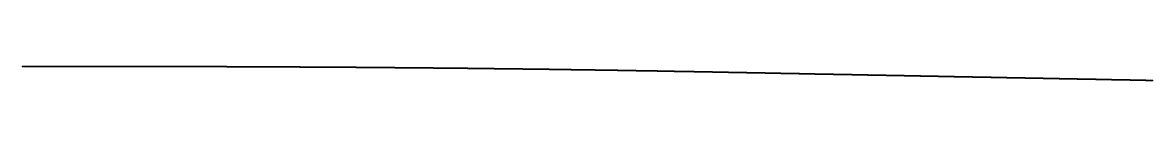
# Model space of a CAD drawing. Header units: metres. Extents: x 0 to 360, y -1 to 0.
# Drawn here: x 202.5 to 224.99, y 0.06 to 0.34 of the extents above; entities that cross this region are included whole.
import ezdxf

# ---------------------------------------------------------------- set-up
doc = ezdxf.new("R2010")
doc.units = ezdxf.units.M

msp = doc.modelspace()

# ---------------------------------------------------------------- linework, layer by layer
for p in [(202.501, 0.34), (202.511, 0.34), (202.521, 0.34), (202.531, 0.34), (202.541, 0.34), (202.551, 0.34), (202.561, 0.34), (202.571, 0.34), (202.581, 0.34), (202.591, 0.34), (202.601, 0.34), (202.611, 0.34), (202.621, 0.34), (202.631, 0.34), (202.641, 0.34), (202.651, 0.34), (202.661, 0.34), (202.671, 0.34), (202.681, 0.34), (202.691, 0.34), (202.701, 0.34), (202.711, 0.34), (202.721, 0.34), (202.731, 0.34), (202.741, 0.34), (202.751, 0.34), (202.761, 0.34), (202.771, 0.34), (202.781, 0.34), (202.791, 0.34), (202.801, 0.34), (202.811, 0.34), (202.821, 0.34), (202.831, 0.34), (202.841, 0.34), (202.851, 0.34), (202.861, 0.34), (202.871, 0.34), (202.881, 0.34), (202.891, 0.34), (202.901, 0.34), (202.911, 0.34), (202.921, 0.34), (202.931, 0.34), (202.941, 0.34), (202.951, 0.34), (202.961, 0.34), (202.971, 0.34), (202.981, 0.34), (202.991, 0.34), (203.001, 0.34), (203.011, 0.34), (203.021, 0.34), (203.031, 0.34), (203.041, 0.34), (203.051, 0.34), (203.061, 0.34), (203.071, 0.34), (203.081, 0.34), (203.091, 0.34), (203.101, 0.34), (203.111, 0.34), (203.121, 0.34), (203.131, 0.34), (203.141, 0.34), (203.151, 0.34), (203.161, 0.34), (203.171, 0.34), (203.181, 0.34), (203.191, 0.34), (203.201, 0.34), (203.211, 0.34), (203.221, 0.34), (203.231, 0.34), (203.241, 0.34), (203.251, 0.34), (203.261, 0.34), (203.271, 0.34), (203.281, 0.34), (203.291, 0.34), (203.301, 0.34), (203.311, 0.34), (203.321, 0.34), (203.331, 0.34), (203.341, 0.34), (203.351, 0.34), (203.361, 0.34), (203.371, 0.34), (203.381, 0.34), (203.391, 0.34), (203.401, 0.34), (203.411, 0.34), (203.421, 0.34), (203.431, 0.34), (203.441, 0.34), (203.451, 0.34), (203.461, 0.34), (203.471, 0.34), (203.481, 0.34), (203.491, 0.34), (203.501, 0.34), (203.511, 0.34), (203.521, 0.34), (203.531, 0.34), (203.541, 0.34), (203.551, 0.34), (203.561, 0.34), (203.571, 0.34), (203.581, 0.34), (203.591, 0.34), (203.601, 0.34), (203.611, 0.34), (203.621, 0.34), (203.631, 0.34), (203.641, 0.34), (203.651, 0.34), (203.661, 0.34), (203.671, 0.34), (203.681, 0.34), (203.691, 0.34), (203.701, 0.34), (203.711, 0.34), (203.721, 0.34), (203.731, 0.34), (203.741, 0.34), (203.751, 0.34), (203.761, 0.34), (203.771, 0.34), (203.781, 0.34), (203.791, 0.34), (203.801, 0.34), (203.811, 0.34), (203.821, 0.34), (203.831, 0.34), (203.841, 0.34), (203.851, 0.34), (203.861, 0.34), (203.871, 0.34), (203.881, 0.34), (203.891, 0.34), (203.901, 0.34), (203.911, 0.34), (203.921, 0.34), (203.931, 0.34), (203.941, 0.34), (203.951, 0.34), (203.961, 0.34), (203.971, 0.34), (203.981, 0.34), (203.991, 0.34), (204.001, 0.34), (204.011, 0.34), (204.021, 0.34), (204.031, 0.34), (204.041, 0.34), (204.051, 0.34), (204.061, 0.34), (204.071, 0.34), (204.081, 0.34), (204.091, 0.34), (204.101, 0.34), (204.111, 0.34), (204.121, 0.34), (204.131, 0.34), (204.141, 0.34), (204.151, 0.34), (204.161, 0.34), (204.171, 0.34), (204.181, 0.34), (204.191, 0.34), (204.201, 0.34), (204.211, 0.34), (204.221, 0.34), (204.231, 0.34), (204.241, 0.34), (204.251, 0.34), (204.261, 0.34), (204.271, 0.34), (204.281, 0.34), (204.291, 0.34), (204.301, 0.34), (204.311, 0.34), (204.321, 0.34), (204.331, 0.34), (204.341, 0.34), (204.351, 0.34), (204.361, 0.34), (204.371, 0.34), (204.381, 0.34), (204.391, 0.34), (204.401, 0.34), (204.411, 0.34), (204.421, 0.34), (204.431, 0.34), (204.441, 0.34), (204.451, 0.34), (204.461, 0.34), (204.471, 0.34), (204.481, 0.34), (204.491, 0.34), (204.501, 0.34), (204.511, 0.34), (204.521, 0.34), (204.531, 0.34), (204.541, 0.34), (204.551, 0.34), (204.561, 0.34), (204.571, 0.34), (204.581, 0.34), (204.591, 0.34), (204.601, 0.34), (204.611, 0.34), (204.621, 0.34), (204.631, 0.34), (204.641, 0.34), (204.651, 0.34), (204.661, 0.34), (204.671, 0.34), (204.681, 0.34), (204.691, 0.34), (204.701, 0.34), (204.711, 0.34), (204.721, 0.34), (204.731, 0.34), (204.741, 0.34), (204.751, 0.34), (204.761, 0.34), (204.771, 0.34), (204.781, 0.34), (204.791, 0.34), (204.801, 0.34), (204.811, 0.34), (204.821, 0.34), (204.841, 0.34), (204.851, 0.34), (204.861, 0.34), (204.871, 0.34), (204.881, 0.34), (204.891, 0.34), (204.901, 0.34), (204.911, 0.34), (204.921, 0.34), (204.931, 0.34), (204.941, 0.34), (204.951, 0.34), (204.961, 0.34), (204.971, 0.34), (204.981, 0.34), (204.991, 0.34), (205.001, 0.34), (205.011, 0.34), (205.021, 0.34), (205.031, 0.34), (205.041, 0.34), (205.051, 0.34), (205.061, 0.34), (205.071, 0.34), (205.081, 0.34), (205.091, 0.34), (205.101, 0.34), (205.111, 0.34), (205.121, 0.34), (205.131, 0.34), (205.141, 0.34), (205.151, 0.34), (205.161, 0.34), (205.171, 0.34), (205.181, 0.34), (205.191, 0.34), (205.201, 0.34), (205.211, 0.34), (205.221, 0.34), (205.23, 0.34), (205.24, 0.34), (205.25, 0.34), (205.26, 0.34), (205.27, 0.34), (205.28, 0.34), (205.29, 0.34), (205.3, 0.34), (205.31, 0.34), (205.32, 0.34), (205.33, 0.34), (205.34, 0.34), (205.35, 0.34), (205.36, 0.34), (205.37, 0.34), (205.38, 0.34), (205.39, 0.34), (205.4, 0.34), (205.41, 0.34), (205.42, 0.34), (205.43, 0.34), (205.44, 0.34), (205.45, 0.34), (205.46, 0.34), (205.47, 0.34), (205.48, 0.34), (205.49, 0.34), (205.5, 0.34), (205.51, 0.34), (205.52, 0.34), (205.53, 0.34), (205.54, 0.34), (205.55, 0.34), (205.56, 0.34), (205.57, 0.34), (205.58, 0.34), (205.59, 0.34), (205.6, 0.34), (205.61, 0.339), (205.62, 0.339), (205.63, 0.339), (205.64, 0.339), (205.65, 0.339), (205.66, 0.339), (205.67, 0.339), (205.68, 0.339), (205.69, 0.339), (205.7, 0.339), (205.71, 0.339), (205.72, 0.339), (205.73, 0.339), (205.74, 0.339), (205.75, 0.339), (205.76, 0.339), (205.77, 0.339), (205.78, 0.339), (205.79, 0.339), (205.8, 0.339), (205.81, 0.339), (205.82, 0.339), (205.83, 0.339), (205.84, 0.339), (205.85, 0.339), (205.86, 0.339), (205.87, 0.339), (205.88, 0.339), (205.89, 0.339), (205.9, 0.339), (205.91, 0.339), (205.92, 0.339), (205.93, 0.339), (205.94, 0.339), (205.95, 0.339), (205.96, 0.339), (205.97, 0.339), (205.98, 0.339), (205.99, 0.339), (206, 0.339), (206.01, 0.339), (206.02, 0.339), (206.03, 0.339), (206.04, 0.339), (206.05, 0.339), (206.06, 0.339), (206.07, 0.339), (206.08, 0.339), (206.09, 0.339), (206.1, 0.339), (206.11, 0.339), (206.12, 0.339), (206.13, 0.339), (206.14, 0.339), (206.15, 0.339), (206.16, 0.339), (206.17, 0.339), (206.18, 0.338), (206.19, 0.338), (206.2, 0.338), (206.21, 0.338), (206.22, 0.338), (206.23, 0.338), (206.24, 0.338), (206.25, 0.338), (206.26, 0.338), (206.27, 0.338), (206.28, 0.338), (206.29, 0.338), (206.3, 0.338), (206.31, 0.338), (206.32, 0.338), (206.33, 0.338), (206.34, 0.338), (206.35, 0.338), (206.36, 0.338), (206.37, 0.338), (206.38, 0.338), (206.39, 0.338), (206.4, 0.338), (206.41, 0.338), (206.42, 0.338), (206.43, 0.338), (206.44, 0.338), (206.45, 0.338), (206.46, 0.338), (206.47, 0.338), (206.48, 0.338), (206.49, 0.338), (206.5, 0.338), (206.51, 0.338), (206.52, 0.338), (206.53, 0.338), (206.54, 0.338), (206.55, 0.338), (206.56, 0.338), (206.57, 0.337), (206.58, 0.337), (206.59, 0.337), (206.6, 0.337), (206.61, 0.337), (206.62, 0.337), (206.63, 0.337), (206.64, 0.337), (206.65, 0.337), (206.66, 0.337), (206.67, 0.337), (206.68, 0.337), (206.69, 0.337), (206.7, 0.337), (206.71, 0.337), (206.72, 0.337), (206.73, 0.337), (206.74, 0.337), (206.75, 0.337), (206.76, 0.337), (206.77, 0.337), (206.78, 0.337), (206.79, 0.337), (206.8, 0.337), (206.81, 0.337), (206.82, 0.337), (206.83, 0.337), (206.84, 0.337), (206.85, 0.337), (206.86, 0.337), (206.87, 0.337), (206.879, 0.337), (206.889, 0.336), (206.899, 0.336), (206.909, 0.336), (206.919, 0.336), (206.929, 0.336), (206.939, 0.336), (206.949, 0.336), (206.959, 0.336), (206.969, 0.336), (206.979, 0.336), (206.989, 0.336), (206.999, 0.336), (207.009, 0.336), (207.019, 0.336), (207.029, 0.336), (207.039, 0.336), (207.049, 0.336), (207.059, 0.336), (207.069, 0.336), (207.079, 0.336), (207.089, 0.336), (207.099, 0.336), (207.109, 0.336), (207.119, 0.336), (207.129, 0.336), (207.139, 0.336), (207.149, 0.336), (207.159, 0.335), (207.169, 0.335), (207.179, 0.335), (207.189, 0.335), (207.199, 0.335), (207.209, 0.335), (207.219, 0.335), (207.229, 0.335), (207.239, 0.335), (207.249, 0.335), (207.259, 0.335), (207.269, 0.335), (207.279, 0.335), (207.289, 0.335), (207.299, 0.335), (207.309, 0.335), (207.319, 0.335), (207.329, 0.335), (207.339, 0.335), (207.349, 0.335), (207.359, 0.335), (207.369, 0.335), (207.379, 0.335), (207.389, 0.335), (207.399, 0.335), (207.409, 0.334), (207.419, 0.334), (207.429, 0.334), (207.439, 0.334), (207.449, 0.334), (207.459, 0.334), (207.469, 0.334), (207.479, 0.334), (207.489, 0.334), (207.499, 0.334), (207.509, 0.334), (207.519, 0.334), (207.529, 0.334), (207.539, 0.334), (207.549, 0.334), (207.559, 0.334), (207.569, 0.334), (207.579, 0.334), (207.589, 0.334), (207.599, 0.334), (207.609, 0.334), (207.619, 0.334), (207.629, 0.333), (207.639, 0.333), (207.649, 0.333), (207.659, 0.333), (207.669, 0.333), (207.679, 0.333), (207.689, 0.333), (207.699, 0.333), (207.709, 0.333), (207.719, 0.333), (207.729, 0.333), (207.739, 0.333), (207.749, 0.333), (207.759, 0.333), (207.769, 0.333), (207.779, 0.333), (207.789, 0.333), (207.799, 0.333), (207.809, 0.333), (207.819, 0.333), (207.829, 0.333), (207.839, 0.332), (207.849, 0.332), (207.859, 0.332), (207.869, 0.332), (207.879, 0.332), (207.889, 0.332), (207.899, 0.332), (207.909, 0.332), (207.919, 0.332), (207.929, 0.332), (207.939, 0.332), (207.949, 0.332), (207.959, 0.332), (207.969, 0.332), (207.979, 0.332), (207.989, 0.332), (207.999, 0.332), (208.009, 0.332), (208.019, 0.332), (208.029, 0.331), (208.039, 0.331), (208.049, 0.331), (208.059, 0.331), (208.069, 0.331), (208.079, 0.331), (208.089, 0.331), (208.099, 0.331), (208.109, 0.331), (208.119, 0.331), (208.129, 0.331), (208.139, 0.331), (208.149, 0.331), (208.159, 0.331), (208.169, 0.331), (208.179, 0.331), (208.189, 0.331), (208.199, 0.331), (208.209, 0.33), (208.219, 0.33), (208.229, 0.33), (208.239, 0.33), (208.249, 0.33), (208.259, 0.33), (208.269, 0.33), (208.279, 0.33), (208.289, 0.33), (208.299, 0.33), (208.309, 0.33), (208.319, 0.33), (208.329, 0.33), (208.339, 0.33), (208.349, 0.33), (208.359, 0.33), (208.369, 0.33), (208.379, 0.33), (208.389, 0.329), (208.399, 0.329), (208.409, 0.329), (208.419, 0.329), (208.428, 0.329), (208.438, 0.329), (208.448, 0.329), (208.458, 0.329), (208.468, 0.329), (208.478, 0.329), (208.488, 0.329), (208.498, 0.329), (208.508, 0.329), (208.518, 0.329), (208.528, 0.329), (208.538, 0.329), (208.548, 0.328), (208.558, 0.328), (208.568, 0.328), (208.578, 0.328), (208.588, 0.328), (208.598, 0.328), (208.608, 0.328), (208.618, 0.328), (208.628, 0.328), (208.638, 0.328), (208.648, 0.328), (208.658, 0.328), (208.668, 0.328), (208.678, 0.328), (208.688, 0.328), (208.698, 0.328), (208.708, 0.327), (208.718, 0.327), (208.728, 0.327), (208.738, 0.327), (208.748, 0.327), (208.758, 0.327), (208.768, 0.327), (208.778, 0.327), (208.788, 0.327), (208.798, 0.327), (208.808, 0.327), (208.818, 0.327), (208.828, 0.327), (208.838, 0.327), (208.848, 0.327), (208.858, 0.326), (208.868, 0.326), (208.878, 0.326), (208.888, 0.326), (208.898, 0.326), (208.908, 0.326), (208.918, 0.326), (208.928, 0.326), (208.938, 0.326), (208.948, 0.326), (208.958, 0.326), (208.968, 0.326), (208.978, 0.326), (208.988, 0.326), (208.998, 0.326), (209.008, 0.325), (209.018, 0.325), (209.028, 0.325), (209.038, 0.325), (209.048, 0.325), (209.058, 0.325), (209.068, 0.325), (209.078, 0.325), (209.088, 0.325), (209.098, 0.325), (209.108, 0.325), (209.118, 0.325), (209.128, 0.325), (209.138, 0.325), (209.148, 0.324), (209.158, 0.324), (209.168, 0.324), (209.178, 0.324), (209.188, 0.324), (209.198, 0.324), (209.208, 0.324), (209.218, 0.324), (209.228, 0.324), (209.238, 0.324), (209.248, 0.324), (209.258, 0.324), (209.268, 0.324), (209.278, 0.324), (209.288, 0.323), (209.298, 0.323), (209.308, 0.323), (209.318, 0.323), (209.328, 0.323), (209.338, 0.323), (209.348, 0.323), (209.358, 0.323), (209.368, 0.323), (209.378, 0.323), (209.388, 0.323), (209.398, 0.323), (209.408, 0.323), (209.418, 0.322), (209.428, 0.322), (209.438, 0.322), (209.448, 0.322), (209.458, 0.322), (209.468, 0.322), (209.478, 0.322), (209.488, 0.322), (209.498, 0.322), (209.508, 0.322), (209.518, 0.322), (209.528, 0.322), (209.538, 0.322), (209.548, 0.321), (209.558, 0.321), (209.568, 0.321), (209.578, 0.321), (209.588, 0.321), (209.598, 0.321), (209.608, 0.321), (209.618, 0.321), (209.628, 0.321), (209.638, 0.321), (209.648, 0.321), (209.658, 0.321), (209.668, 0.321), (209.678, 0.32), (209.688, 0.32), (209.698, 0.32), (209.708, 0.32), (209.718, 0.32), (209.728, 0.32), (209.738, 0.32), (209.748, 0.32), (209.758, 0.32), (209.768, 0.32), (209.778, 0.32), (209.788, 0.32), (209.798, 0.319), (209.808, 0.319), (209.818, 0.319), (209.828, 0.319), (209.838, 0.319), (209.847, 0.319), (209.857, 0.319), (209.867, 0.319), (209.877, 0.319), (209.887, 0.319), (209.897, 0.319), (209.907, 0.319), (209.917, 0.318), (209.927, 0.318), (209.937, 0.318), (209.947, 0.318), (209.957, 0.318), (209.967, 0.318), (209.977, 0.318), (209.987, 0.318), (209.997, 0.318), (210.007, 0.318), (210.017, 0.318), (210.027, 0.317), (210.037, 0.317), (210.047, 0.317), (210.057, 0.317), (210.067, 0.317), (210.077, 0.317), (210.087, 0.317), (210.097, 0.317), (210.107, 0.317), (210.117, 0.317), (210.127, 0.317), (210.137, 0.317), (210.147, 0.316), (210.157, 0.316), (210.167, 0.316), (210.177, 0.316), (210.187, 0.316), (210.197, 0.316), (210.207, 0.316), (210.217, 0.316), (210.227, 0.316), (210.237, 0.316), (210.247, 0.316), (210.257, 0.315), (210.267, 0.315), (210.277, 0.315), (210.287, 0.315), (210.297, 0.315), (210.307, 0.315), (210.317, 0.315), (210.327, 0.315), (210.337, 0.315), (210.347, 0.315), (210.357, 0.315), (210.367, 0.314), (210.377, 0.314), (210.387, 0.314), (210.397, 0.314), (210.407, 0.314), (210.417, 0.314), (210.427, 0.314), (210.437, 0.314), (210.447, 0.314), (210.457, 0.314), (210.467, 0.314), (210.477, 0.313), (210.487, 0.313), (210.497, 0.313), (210.507, 0.313), (210.517, 0.313), (210.527, 0.313), (210.537, 0.313), (210.547, 0.313), (210.557, 0.313), (210.567, 0.313), (210.577, 0.312), (210.587, 0.312), (210.597, 0.312), (210.607, 0.312), (210.617, 0.312), (210.627, 0.312), (210.637, 0.312), (210.647, 0.312), (210.657, 0.312), (210.667, 0.312), (210.677, 0.312), (210.687, 0.311), (210.697, 0.311), (210.707, 0.311), (210.717, 0.311), (210.727, 0.311), (210.737, 0.311), (210.747, 0.311), (210.757, 0.311), (210.767, 0.311), (210.777, 0.311), (210.787, 0.31), (210.797, 0.31), (210.807, 0.31), (210.817, 0.31), (210.827, 0.31), (210.837, 0.31), (210.847, 0.31), (210.857, 0.31), (210.867, 0.31), (210.877, 0.31), (210.887, 0.309), (210.897, 0.309), (210.907, 0.309), (210.917, 0.309), (210.927, 0.309), (210.937, 0.309), (210.947, 0.309), (210.957, 0.309), (210.967, 0.309), (210.977, 0.309), (210.987, 0.308), (210.997, 0.308), (211.007, 0.308), (211.017, 0.308), (211.027, 0.308), (211.037, 0.308), (211.047, 0.308), (211.057, 0.308), (211.067, 0.308), (211.077, 0.307), (211.087, 0.307), (211.097, 0.307), (211.107, 0.307), (211.117, 0.307), (211.127, 0.307), (211.136, 0.307), (211.146, 0.307), (211.156, 0.307), (211.166, 0.307), (211.176, 0.306), (211.186, 0.306), (211.196, 0.306), (211.206, 0.306), (211.216, 0.306), (211.226, 0.306), (211.236, 0.306), (211.246, 0.306), (211.256, 0.306), (211.266, 0.305), (211.276, 0.305), (211.286, 0.305), (211.296, 0.305), (211.306, 0.305), (211.316, 0.305), (211.326, 0.305), (211.336, 0.305), (211.346, 0.305), (211.356, 0.305), (211.366, 0.304), (211.376, 0.304), (211.386, 0.304), (211.396, 0.304), (211.406, 0.304), (211.416, 0.304), (211.426, 0.304), (211.436, 0.304), (211.446, 0.304), (211.456, 0.303), (211.466, 0.303), (211.476, 0.303), (211.486, 0.303), (211.496, 0.303), (211.506, 0.303), (211.516, 0.303), (211.526, 0.303), (211.536, 0.303), (211.546, 0.302), (211.556, 0.302), (211.566, 0.302), (211.576, 0.302), (211.586, 0.302), (211.596, 0.302), (211.606, 0.302), (211.616, 0.302), (211.626, 0.302), (211.636, 0.301), (211.646, 0.301), (211.656, 0.301), (211.666, 0.301), (211.676, 0.301), (211.686, 0.301), (211.696, 0.301), (211.706, 0.301), (211.716, 0.3), (211.726, 0.3), (211.736, 0.3), (211.746, 0.3), (211.756, 0.3), (211.766, 0.3), (211.776, 0.3), (211.786, 0.3), (211.796, 0.3), (211.806, 0.299), (211.816, 0.299), (211.826, 0.299), (211.836, 0.299), (211.846, 0.299), (211.856, 0.299), (211.866, 0.299), (211.876, 0.299), (211.886, 0.299), (211.896, 0.298), (211.906, 0.298), (211.916, 0.298), (211.926, 0.298), (211.936, 0.298), (211.946, 0.298), (211.956, 0.298), (211.966, 0.298), (211.976, 0.297), (211.986, 0.297), (211.996, 0.297), (212.006, 0.297), (212.016, 0.297), (212.026, 0.297), (212.036, 0.297), (212.046, 0.297), (212.056, 0.296), (212.066, 0.296), (212.076, 0.296), (212.086, 0.296), (212.096, 0.296), (212.106, 0.296), (212.116, 0.296), (212.126, 0.296), (212.136, 0.296), (212.146, 0.295), (212.156, 0.295), (212.166, 0.295), (212.176, 0.295), (212.186, 0.295), (212.196, 0.295), (212.206, 0.295), (212.216, 0.295), (212.226, 0.294), (212.236, 0.294), (212.246, 0.294), (212.256, 0.294), (212.266, 0.294), (212.276, 0.294), (212.286, 0.294), (212.295, 0.294), (212.305, 0.293), (212.315, 0.293), (212.325, 0.293), (212.335, 0.293), (212.345, 0.293), (212.355, 0.293), (212.365, 0.293), (212.375, 0.293), (212.385, 0.292), (212.395, 0.292), (212.405, 0.292), (212.415, 0.292), (212.425, 0.292), (212.435, 0.292), (212.445, 0.292), (212.455, 0.292), (212.465, 0.291), (212.475, 0.291), (212.485, 0.291), (212.495, 0.291), (212.505, 0.291), (212.515, 0.291), (212.525, 0.291), (212.535, 0.291), (212.545, 0.29), (212.555, 0.29), (212.565, 0.29), (212.575, 0.29), (212.585, 0.29), (212.595, 0.29), (212.605, 0.29), (212.615, 0.289), (212.625, 0.289), (212.635, 0.289), (212.645, 0.289), (212.655, 0.289), (212.665, 0.289), (212.675, 0.289), (212.685, 0.289), (212.695, 0.288), (212.705, 0.288), (212.715, 0.288), (212.725, 0.288), (212.735, 0.288), (212.745, 0.288), (212.755, 0.288), (212.765, 0.288), (212.775, 0.287), (212.785, 0.287), (212.795, 0.287), (212.805, 0.287), (212.815, 0.287), (212.825, 0.287), (212.835, 0.287), (212.845, 0.286), (212.855, 0.286), (212.865, 0.286), (212.875, 0.286), (212.885, 0.286), (212.895, 0.286), (212.905, 0.286), (212.915, 0.286), (212.925, 0.285), (212.935, 0.285), (212.945, 0.285), (212.955, 0.285), (212.965, 0.285), (212.975, 0.285), (212.985, 0.285), (212.995, 0.284), (213.005, 0.284), (213.015, 0.284), (213.025, 0.284), (213.035, 0.284), (213.045, 0.284), (213.055, 0.284), (213.065, 0.283), (213.075, 0.283), (213.085, 0.283), (213.095, 0.283), (213.105, 0.283), (213.115, 0.283), (213.125, 0.283), (213.135, 0.283), (213.145, 0.282), (213.155, 0.282), (213.165, 0.282), (213.175, 0.282), (213.185, 0.282), (213.195, 0.282), (213.205, 0.282), (213.215, 0.281), (213.225, 0.281), (213.235, 0.281), (213.245, 0.281), (213.255, 0.281), (213.265, 0.281), (213.275, 0.281), (213.285, 0.28), (213.295, 0.28), (213.305, 0.28), (213.315, 0.28), (213.325, 0.28), (213.335, 0.28), (213.344, 0.28), (213.354, 0.279), (213.364, 0.279), (213.374, 0.279), (213.384, 0.279), (213.394, 0.279), (213.404, 0.279), (213.414, 0.279), (213.424, 0.278), (213.434, 0.278), (213.444, 0.278), (213.454, 0.278), (213.464, 0.278), (213.474, 0.278), (213.484, 0.278), (213.494, 0.277), (213.504, 0.277), (213.514, 0.277), (213.524, 0.277), (213.534, 0.277), (213.544, 0.277), (213.554, 0.277), (213.564, 0.276), (213.574, 0.276), (213.584, 0.276), (213.594, 0.276), (213.604, 0.276), (213.614, 0.276), (213.624, 0.276), (213.634, 0.275), (213.644, 0.275), (213.654, 0.275), (213.664, 0.275), (213.674, 0.275), (213.684, 0.275), (213.694, 0.275), (213.704, 0.274), (213.714, 0.274), (213.724, 0.274), (213.734, 0.274), (213.744, 0.274), (213.754, 0.274), (213.764, 0.273), (213.774, 0.273), (213.784, 0.273), (213.794, 0.273), (213.804, 0.273), (213.814, 0.273), (213.824, 0.273), (213.834, 0.272), (213.844, 0.272), (213.854, 0.272), (213.864, 0.272), (213.874, 0.272), (213.884, 0.272), (213.894, 0.272), (213.904, 0.271), (213.914, 0.271), (213.924, 0.271), (213.934, 0.271), (213.944, 0.271), (213.954, 0.271), (213.964, 0.27), (213.974, 0.27), (213.984, 0.27), (213.994, 0.27), (214.004, 0.27), (214.014, 0.27), (214.024, 0.27), (214.034, 0.269), (214.044, 0.269), (214.054, 0.269), (214.064, 0.269), (214.074, 0.269), (214.084, 0.269), (214.094, 0.268), (214.104, 0.268), (214.114, 0.268), (214.124, 0.268), (214.134, 0.268), (214.144, 0.268), (214.154, 0.268), (214.164, 0.267), (214.174, 0.267), (214.184, 0.267), (214.194, 0.267), (214.204, 0.267), (214.214, 0.267), (214.224, 0.266), (214.234, 0.266), (214.244, 0.266), (214.254, 0.266), (214.264, 0.266), (214.274, 0.266), (214.284, 0.266), (214.293, 0.265), (214.303, 0.265), (214.313, 0.265), (214.323, 0.265), (214.333, 0.265), (214.343, 0.265), (214.353, 0.264), (214.363, 0.264), (214.373, 0.264), (214.383, 0.264), (214.393, 0.264), (214.403, 0.264), (214.413, 0.263), (214.423, 0.263), (214.433, 0.263), (214.443, 0.263), (214.453, 0.263), (214.463, 0.263), (214.473, 0.262), (214.483, 0.262), (214.493, 0.262), (214.503, 0.262), (214.513, 0.262), (214.523, 0.262), (214.533, 0.262), (214.543, 0.261), (214.553, 0.261), (214.563, 0.261), (214.573, 0.261), (214.583, 0.261), (214.593, 0.261), (214.603, 0.26), (214.613, 0.26), (214.623, 0.26), (214.633, 0.26), (214.643, 0.26), (214.653, 0.26), (214.663, 0.259), (214.673, 0.259), (214.683, 0.259), (214.693, 0.259), (214.703, 0.259), (214.713, 0.259), (214.723, 0.258), (214.733, 0.258), (214.743, 0.258), (214.753, 0.258), (214.763, 0.258), (214.773, 0.258), (214.783, 0.257), (214.793, 0.257), (214.803, 0.257), (214.813, 0.257), (214.823, 0.257), (214.833, 0.257), (214.843, 0.256), (214.853, 0.256), (214.863, 0.256), (214.873, 0.256), (214.883, 0.256), (214.893, 0.256), (214.903, 0.255), (214.913, 0.255), (214.923, 0.255), (214.933, 0.255), (214.943, 0.255), (214.953, 0.255), (214.963, 0.254), (214.973, 0.254), (214.983, 0.254), (214.993, 0.254), (215.003, 0.254), (215.013, 0.254), (215.023, 0.253), (215.033, 0.253), (215.043, 0.253), (215.053, 0.253), (215.063, 0.253), (215.073, 0.253), (215.083, 0.252), (215.093, 0.252), (215.103, 0.252), (215.113, 0.252), (215.123, 0.252), (215.133, 0.252), (215.143, 0.251), (215.153, 0.251), (215.163, 0.251), (215.172, 0.251), (215.182, 0.251), (215.192, 0.251), (215.202, 0.25), (215.212, 0.25), (215.222, 0.25), (215.232, 0.25), (215.242, 0.25), (215.252, 0.249), (215.262, 0.249), (215.272, 0.249), (215.282, 0.249), (215.292, 0.249), (215.302, 0.249), (215.312, 0.248), (215.322, 0.248), (215.332, 0.248), (215.342, 0.248), (215.352, 0.248), (215.362, 0.248), (215.372, 0.247), (215.382, 0.247), (215.392, 0.247), (215.402, 0.247), (215.412, 0.247), (215.422, 0.246), (215.432, 0.246), (215.442, 0.246), (215.452, 0.246), (215.462, 0.246), (215.472, 0.246), (215.482, 0.245), (215.492, 0.245), (215.502, 0.245), (215.512, 0.245), (215.522, 0.245), (215.532, 0.245), (215.542, 0.244), (215.552, 0.244), (215.562, 0.244), (215.572, 0.244), (215.582, 0.244), (215.592, 0.243), (215.602, 0.243), (215.612, 0.243), (215.622, 0.243), (215.632, 0.243), (215.642, 0.243), (215.652, 0.242), (215.662, 0.242), (215.672, 0.242), (215.682, 0.242), (215.692, 0.242), (215.702, 0.241), (215.712, 0.241), (215.722, 0.241), (215.732, 0.241), (215.742, 0.241), (215.752, 0.241), (215.762, 0.24), (215.772, 0.24), (215.782, 0.24), (215.792, 0.24), (215.802, 0.24), (215.812, 0.239), (215.822, 0.239), (215.832, 0.239), (215.842, 0.239), (215.852, 0.239), (215.862, 0.239), (215.872, 0.238), (215.882, 0.238), (215.892, 0.238), (215.902, 0.238), (215.912, 0.238), (215.922, 0.237), (215.932, 0.237), (215.942, 0.237), (215.952, 0.237), (215.962, 0.237), (215.971, 0.237), (215.981, 0.236), (215.991, 0.236), (216.001, 0.236), (216.011, 0.236), (216.021, 0.236), (216.031, 0.235), (216.041, 0.235), (216.051, 0.235), (216.061, 0.235), (216.071, 0.235), (216.081, 0.234), (216.091, 0.234), (216.101, 0.234), (216.111, 0.234), (216.121, 0.234), (216.131, 0.234), (216.141, 0.233), (216.151, 0.233), (216.161, 0.233), (216.171, 0.233), (216.181, 0.233), (216.191, 0.232), (216.201, 0.232), (216.211, 0.232), (216.221, 0.232), (216.231, 0.232), (216.241, 0.231), (216.251, 0.231), (216.261, 0.231), (216.271, 0.231), (216.281, 0.231), (216.291, 0.231), (216.301, 0.23), (216.301, 0.23), (216.311, 0.23), (216.321, 0.23), (216.331, 0.23), (216.341, 0.23), (216.351, 0.229), (216.361, 0.229), (216.371, 0.229), (216.381, 0.229), (216.391, 0.229), (216.401, 0.228), (216.411, 0.228), (216.421, 0.228), (216.431, 0.228), (216.441, 0.228), (216.451, 0.227), (216.461, 0.227), (216.471, 0.227), (216.481, 0.227), (216.491, 0.227), (216.501, 0.226), (216.511, 0.226), (216.521, 0.226), (216.531, 0.226), (216.541, 0.226), (216.551, 0.226), (216.561, 0.225), (216.571, 0.225), (216.581, 0.225), (216.591, 0.225), (216.601, 0.225), (216.611, 0.224), (216.621, 0.224), (216.631, 0.224), (216.641, 0.224), (216.651, 0.224), (216.661, 0.223), (216.671, 0.223), (216.681, 0.223), (216.691, 0.223), (216.701, 0.223), (216.711, 0.222), (216.721, 0.222), (216.731, 0.222), (216.741, 0.222), (216.751, 0.222), (216.761, 0.222), (216.771, 0.221), (216.781, 0.221), (216.791, 0.221), (216.801, 0.221), (216.811, 0.221), (216.821, 0.22), (216.831, 0.22), (216.841, 0.22), (216.851, 0.22), (216.861, 0.22), (216.871, 0.219), (216.881, 0.219), (216.891, 0.219), (216.901, 0.219), (216.911, 0.219), (216.921, 0.218), (216.931, 0.218), (216.941, 0.218), (216.951, 0.218), (216.961, 0.218), (216.971, 0.218), (216.981, 0.217), (216.991, 0.217), (217.001, 0.217), (217.011, 0.217), (217.021, 0.217), (217.031, 0.216), (217.04, 0.216), (217.05, 0.216), (217.06, 0.216), (217.07, 0.216), (217.08, 0.215), (217.09, 0.215), (217.1, 0.215), (217.11, 0.215), (217.12, 0.215), (217.13, 0.214), (217.14, 0.214), (217.15, 0.214), (217.16, 0.214), (217.17, 0.214), (217.18, 0.213), (217.19, 0.213), (217.2, 0.213), (217.21, 0.213), (217.22, 0.213), (217.23, 0.213), (217.24, 0.212), (217.25, 0.212), (217.26, 0.212), (217.27, 0.212), (217.28, 0.212), (217.29, 0.211), (217.3, 0.211), (217.31, 0.211), (217.32, 0.211), (217.33, 0.211), (217.34, 0.21), (217.35, 0.21), (217.36, 0.21), (217.37, 0.21), (217.38, 0.21), (217.39, 0.209), (217.4, 0.209), (217.41, 0.209), (217.42, 0.209), (217.43, 0.209), (217.44, 0.209), (217.45, 0.208), (217.46, 0.208), (217.47, 0.208), (217.48, 0.208), (217.49, 0.208), (217.5, 0.207), (217.51, 0.207), (217.52, 0.207), (217.53, 0.207), (217.54, 0.207), (217.55, 0.206), (217.56, 0.206), (217.57, 0.206), (217.58, 0.206), (217.59, 0.206), (217.6, 0.205), (217.61, 0.205), (217.62, 0.205), (217.63, 0.205), (217.64, 0.205), (217.65, 0.205), (217.66, 0.204), (217.67, 0.204), (217.68, 0.204), (217.69, 0.204), (217.7, 0.204), (217.71, 0.203), (217.72, 0.203), (217.73, 0.203), (217.74, 0.203), (217.75, 0.203), (217.76, 0.202), (217.77, 0.202), (217.78, 0.202), (217.79, 0.202), (217.8, 0.202), (217.81, 0.201), (217.82, 0.201), (217.83, 0.201), (217.84, 0.201), (217.85, 0.201), (217.86, 0.2), (217.87, 0.2), (217.88, 0.2), (217.89, 0.2), (217.9, 0.2), (217.91, 0.2), (217.92, 0.199), (217.93, 0.199), (217.94, 0.199), (217.95, 0.199), (217.96, 0.199), (217.97, 0.198), (217.98, 0.198), (217.99, 0.198), (218, 0.198), (218.01, 0.198), (218.02, 0.197), (218.03, 0.197), (218.04, 0.197), (218.05, 0.197), (218.06, 0.197), (218.07, 0.196), (218.08, 0.196), (218.09, 0.196), (218.1, 0.196), (218.11, 0.196), (218.12, 0.196), (218.13, 0.195), (218.14, 0.195), (218.15, 0.195), (218.16, 0.195), (218.17, 0.195), (218.18, 0.194), (218.19, 0.194), (218.2, 0.194), (218.21, 0.194), (218.22, 0.194), (218.23, 0.193), (218.24, 0.193), (218.25, 0.193), (218.26, 0.193), (218.27, 0.193), (218.28, 0.192), (218.29, 0.192), (218.3, 0.192), (218.31, 0.192), (218.319, 0.192), (218.329, 0.192), (218.339, 0.191), (218.349, 0.191), (218.359, 0.191), (218.369, 0.191), (218.379, 0.191), (218.389, 0.19), (218.399, 0.19), (218.409, 0.19), (218.419, 0.19), (218.429, 0.19), (218.439, 0.189), (218.449, 0.189), (218.459, 0.189), (218.469, 0.189), (218.479, 0.189), (218.489, 0.188), (218.499, 0.188), (218.509, 0.188), (218.519, 0.188), (218.529, 0.188), (218.539, 0.187), (218.549, 0.187), (218.559, 0.187), (218.569, 0.187), (218.579, 0.187), (218.589, 0.187), (218.599, 0.186), (218.609, 0.186), (218.619, 0.186), (218.629, 0.186), (218.639, 0.186), (218.649, 0.185), (218.659, 0.185), (218.669, 0.185), (218.679, 0.185), (218.689, 0.185), (218.699, 0.184), (218.709, 0.184), (218.719, 0.184), (218.729, 0.184), (218.739, 0.184), (218.749, 0.183), (218.759, 0.183), (218.769, 0.183), (218.779, 0.183), (218.789, 0.183), (218.799, 0.183), (218.809, 0.182), (218.819, 0.182), (218.829, 0.182), (218.839, 0.182), (218.849, 0.182), (218.859, 0.181), (218.869, 0.181), (218.879, 0.181), (218.889, 0.181), (218.899, 0.181), (218.909, 0.18), (218.919, 0.18), (218.929, 0.18), (218.939, 0.18), (218.949, 0.18), (218.959, 0.179), (218.969, 0.179), (218.979, 0.179), (218.989, 0.179), (218.999, 0.179), (219.009, 0.179), (219.019, 0.178), (219.029, 0.178), (219.039, 0.178), (219.049, 0.178), (219.059, 0.178), (219.069, 0.177), (219.079, 0.177), (219.089, 0.177), (219.099, 0.177), (219.109, 0.177), (219.119, 0.176), (219.129, 0.176), (219.139, 0.176), (219.149, 0.176), (219.159, 0.176), (219.169, 0.175), (219.179, 0.175), (219.189, 0.175), (219.199, 0.175), (219.209, 0.175), (219.219, 0.174), (219.229, 0.174), (219.239, 0.174), (219.249, 0.174), (219.259, 0.174), (219.269, 0.174), (219.279, 0.173), (219.289, 0.173), (219.299, 0.173), (219.309, 0.173), (219.319, 0.173), (219.329, 0.172), (219.339, 0.172), (219.349, 0.172), (219.359, 0.172), (219.369, 0.172), (219.379, 0.171), (219.389, 0.171), (219.399, 0.171), (219.409, 0.171), (219.419, 0.171), (219.429, 0.17), (219.439, 0.17), (219.449, 0.17), (219.459, 0.17), (219.469, 0.17), (219.479, 0.17), (219.489, 0.169), (219.499, 0.169), (219.509, 0.169), (219.519, 0.169), (219.529, 0.169), (219.539, 0.168), (219.549, 0.168), (219.559, 0.168), (219.569, 0.168), (219.579, 0.168), (219.589, 0.167), (219.599, 0.167), (219.608, 0.167), (219.618, 0.167), (219.628, 0.167), (219.638, 0.166), (219.648, 0.166), (219.658, 0.166), (219.668, 0.166), (219.678, 0.166), (219.688, 0.166), (219.698, 0.165), (219.708, 0.165), (219.718, 0.165), (219.728, 0.165), (219.738, 0.165), (219.748, 0.164), (219.758, 0.164), (219.768, 0.164), (219.778, 0.164), (219.788, 0.164), (219.798, 0.163), (219.808, 0.163), (219.818, 0.163), (219.828, 0.163), (219.838, 0.163), (219.848, 0.162), (219.858, 0.162), (219.868, 0.162), (219.878, 0.162), (219.888, 0.162), (219.898, 0.162), (219.908, 0.161), (219.918, 0.161), (219.928, 0.161), (219.938, 0.161), (219.948, 0.161), (219.958, 0.16), (219.968, 0.16), (219.978, 0.16), (219.988, 0.16), (219.998, 0.16), (220.008, 0.159), (220.018, 0.159), (220.028, 0.159), (220.038, 0.159), (220.048, 0.159), (220.058, 0.158), (220.068, 0.158), (220.078, 0.158), (220.088, 0.158), (220.098, 0.158), (220.108, 0.157), (220.118, 0.157), (220.128, 0.157), (220.138, 0.157), (220.148, 0.157), (220.158, 0.157), (220.168, 0.156), (220.178, 0.156), (220.188, 0.156), (220.198, 0.156), (220.208, 0.156), (220.218, 0.155), (220.228, 0.155), (220.238, 0.155), (220.248, 0.155), (220.258, 0.155), (220.268, 0.154), (220.278, 0.154), (220.288, 0.154), (220.298, 0.154), (220.308, 0.154), (220.318, 0.153), (220.328, 0.153), (220.338, 0.153), (220.348, 0.153), (220.358, 0.153), (220.368, 0.153), (220.378, 0.152), (220.388, 0.152), (220.398, 0.152), (220.408, 0.152), (220.418, 0.152), (220.428, 0.151), (220.438, 0.151), (220.448, 0.151), (220.458, 0.151), (220.468, 0.151), (220.478, 0.15), (220.488, 0.15), (220.498, 0.15), (220.508, 0.15), (220.518, 0.15), (220.528, 0.149), (220.538, 0.149), (220.548, 0.149), (220.558, 0.149), (220.568, 0.149), (220.578, 0.149), (220.588, 0.148), (220.598, 0.148), (220.608, 0.148), (220.618, 0.148), (220.628, 0.148), (220.638, 0.147), (220.648, 0.147), (220.658, 0.147), (220.668, 0.147), (220.678, 0.147), (220.688, 0.146), (220.698, 0.146), (220.708, 0.146), (220.718, 0.146), (220.728, 0.146), (220.738, 0.145), (220.748, 0.145), (220.758, 0.145), (220.768, 0.145), (220.778, 0.145), (220.788, 0.144), (220.798, 0.144), (220.808, 0.144), (220.818, 0.144), (220.828, 0.144), (220.838, 0.144), (220.848, 0.143), (220.858, 0.143), (220.868, 0.143), (220.878, 0.143), (220.888, 0.143), (220.897, 0.142), (220.907, 0.142), (220.917, 0.142), (220.927, 0.142), (220.937, 0.142), (220.947, 0.141), (220.957, 0.141), (220.967, 0.141), (220.977, 0.141), (220.987, 0.141), (220.997, 0.14), (221.007, 0.14), (221.017, 0.14), (221.027, 0.14), (221.037, 0.14), (221.047, 0.14), (221.057, 0.139), (221.067, 0.139), (221.077, 0.139), (221.087, 0.139), (221.097, 0.139), (221.107, 0.138), (221.117, 0.138), (221.127, 0.138), (221.137, 0.138), (221.147, 0.138), (221.157, 0.137), (221.167, 0.137), (221.177, 0.137), (221.187, 0.137), (221.197, 0.137), (221.207, 0.136), (221.217, 0.136), (221.227, 0.136), (221.237, 0.136), (221.247, 0.136), (221.257, 0.136), (221.267, 0.135), (221.277, 0.135), (221.287, 0.135), (221.297, 0.135), (221.307, 0.135), (221.317, 0.134), (221.327, 0.134), (221.337, 0.134), (221.347, 0.134), (221.357, 0.134), (221.367, 0.133), (221.377, 0.133), (221.387, 0.133), (221.397, 0.133), (221.407, 0.133), (221.417, 0.132), (221.427, 0.132), (221.437, 0.132), (221.447, 0.132), (221.457, 0.132), (221.467, 0.131), (221.477, 0.131), (221.487, 0.131), (221.497, 0.131), (221.507, 0.131), (221.517, 0.131), (221.527, 0.13), (221.537, 0.13), (221.547, 0.13), (221.557, 0.13), (221.567, 0.13), (221.577, 0.129), (221.587, 0.129), (221.597, 0.129), (221.607, 0.129), (221.617, 0.129), (221.627, 0.128), (221.637, 0.128), (221.647, 0.128), (221.657, 0.128), (221.667, 0.128), (221.677, 0.127), (221.687, 0.127), (221.697, 0.127), (221.707, 0.127), (221.717, 0.127), (221.727, 0.127), (221.737, 0.126), (221.747, 0.126), (221.757, 0.126), (221.767, 0.126), (221.777, 0.126), (221.787, 0.125), (221.797, 0.125), (221.807, 0.125), (221.817, 0.125), (221.827, 0.125), (221.837, 0.124), (221.847, 0.124), (221.857, 0.124), (221.867, 0.124), (221.877, 0.124), (221.887, 0.123), (221.897, 0.123), (221.907, 0.123), (221.917, 0.123), (221.927, 0.123), (221.937, 0.123), (221.947, 0.122), (221.957, 0.122), (221.967, 0.122), (221.977, 0.122), (221.987, 0.122), (221.997, 0.121), (222.007, 0.121), (222.017, 0.121), (222.027, 0.121), (222.037, 0.121), (222.047, 0.12), (222.057, 0.12), (222.067, 0.12), (222.077, 0.12), (222.087, 0.12), (222.097, 0.119), (222.107, 0.119), (222.117, 0.119), (222.127, 0.119), (222.137, 0.119), (222.147, 0.118), (222.157, 0.118), (222.167, 0.118), (222.177, 0.118), (222.186, 0.118), (222.196, 0.118), (222.206, 0.117), (222.216, 0.117), (222.226, 0.117), (222.236, 0.117), (222.246, 0.117), (222.256, 0.116), (222.266, 0.116), (222.276, 0.116), (222.286, 0.116), (222.296, 0.116), (222.306, 0.115), (222.316, 0.115), (222.326, 0.115), (222.336, 0.115), (222.346, 0.115), (222.356, 0.114), (222.366, 0.114), (222.376, 0.114), (222.386, 0.114), (222.396, 0.114), (222.406, 0.114), (222.416, 0.113), (222.426, 0.113), (222.436, 0.113), (222.446, 0.113), (222.456, 0.113), (222.466, 0.112), (222.476, 0.112), (222.486, 0.112), (222.496, 0.112), (222.506, 0.112), (222.516, 0.111), (222.526, 0.111), (222.536, 0.111), (222.546, 0.111), (222.556, 0.111), (222.566, 0.11), (222.576, 0.11), (222.586, 0.11), (222.596, 0.11), (222.606, 0.11), (222.616, 0.11), (222.626, 0.109), (222.636, 0.109), (222.646, 0.109), (222.656, 0.109), (222.666, 0.109), (222.676, 0.108), (222.686, 0.108), (222.696, 0.108), (222.706, 0.108), (222.716, 0.108), (222.726, 0.107), (222.736, 0.107), (222.746, 0.107), (222.756, 0.107), (222.766, 0.107), (222.776, 0.106), (222.786, 0.106), (222.796, 0.106), (222.806, 0.106), (222.816, 0.106), (222.826, 0.105), (222.836, 0.105), (222.846, 0.105), (222.856, 0.105), (222.866, 0.105), (222.876, 0.105), (222.886, 0.104), (222.896, 0.104), (222.906, 0.104), (222.916, 0.104), (222.926, 0.104), (222.936, 0.103), (222.946, 0.103), (222.956, 0.103), (222.966, 0.103), (222.976, 0.103), (222.986, 0.102), (222.996, 0.102), (223.006, 0.102), (223.016, 0.102), (223.026, 0.102), (223.036, 0.101), (223.046, 0.101), (223.056, 0.101), (223.066, 0.101), (223.076, 0.101), (223.086, 0.101), (223.096, 0.1), (223.106, 0.1), (223.116, 0.1), (223.126, 0.1), (223.136, 0.1), (223.146, 0.099), (223.156, 0.099), (223.166, 0.099), (223.176, 0.099), (223.186, 0.099), (223.196, 0.098), (223.206, 0.098), (223.216, 0.098), (223.226, 0.098), (223.236, 0.098), (223.246, 0.097), (223.256, 0.097), (223.266, 0.097), (223.276, 0.097), (223.286, 0.097), (223.296, 0.097), (223.306, 0.096), (223.316, 0.096), (223.326, 0.096), (223.336, 0.096), (223.346, 0.096), (223.356, 0.095), (223.366, 0.095), (223.376, 0.095), (223.386, 0.095), (223.396, 0.095), (223.406, 0.094), (223.416, 0.094), (223.426, 0.094), (223.436, 0.094), (223.446, 0.094), (223.456, 0.093), (223.466, 0.093), (223.475, 0.093), (223.485, 0.093), (223.495, 0.093), (223.505, 0.092), (223.515, 0.092), (223.525, 0.092), (223.535, 0.092), (223.545, 0.092), (223.555, 0.092), (223.565, 0.091), (223.575, 0.091), (223.585, 0.091), (223.595, 0.091), (223.605, 0.091), (223.615, 0.09), (223.625, 0.09), (223.635, 0.09), (223.645, 0.09), (223.655, 0.09), (223.665, 0.089), (223.675, 0.089), (223.685, 0.089), (223.695, 0.089), (223.705, 0.089), (223.715, 0.088), (223.725, 0.088), (223.735, 0.088), (223.745, 0.088), (223.755, 0.088), (223.765, 0.088), (223.775, 0.087), (223.785, 0.087), (223.795, 0.087), (223.805, 0.087), (223.815, 0.087), (223.825, 0.086), (223.835, 0.086), (223.845, 0.086), (223.855, 0.086), (223.865, 0.086), (223.875, 0.085), (223.885, 0.085), (223.895, 0.085), (223.905, 0.085), (223.915, 0.085), (223.925, 0.084), (223.935, 0.084), (223.945, 0.084), (223.955, 0.084), (223.965, 0.084), (223.975, 0.084), (223.985, 0.083), (223.995, 0.083), (224.005, 0.083), (224.015, 0.083), (224.025, 0.083), (224.035, 0.082), (224.045, 0.082), (224.055, 0.082), (224.065, 0.082), (224.075, 0.082), (224.085, 0.081), (224.095, 0.081), (224.105, 0.081), (224.115, 0.081), (224.125, 0.081), (224.135, 0.08), (224.145, 0.08), (224.155, 0.08), (224.165, 0.08), (224.175, 0.08), (224.185, 0.079), (224.195, 0.079), (224.205, 0.079), (224.215, 0.079), (224.225, 0.079), (224.235, 0.079), (224.245, 0.078), (224.255, 0.078), (224.265, 0.078), (224.275, 0.078), (224.285, 0.078), (224.295, 0.077), (224.305, 0.077), (224.315, 0.077), (224.325, 0.077), (224.335, 0.077), (224.345, 0.076), (224.355, 0.076), (224.365, 0.076), (224.375, 0.076), (224.385, 0.076), (224.395, 0.075), (224.405, 0.075), (224.415, 0.075), (224.425, 0.075), (224.435, 0.075), (224.445, 0.075), (224.455, 0.074), (224.465, 0.074), (224.475, 0.074), (224.485, 0.074), (224.495, 0.074), (224.505, 0.073), (224.515, 0.073), (224.525, 0.073), (224.535, 0.073), (224.545, 0.073), (224.555, 0.072), (224.565, 0.072), (224.575, 0.072), (224.585, 0.072), (224.595, 0.072), (224.605, 0.071), (224.615, 0.071), (224.625, 0.071), (224.635, 0.071), (224.645, 0.071), (224.655, 0.071), (224.665, 0.07), (224.675, 0.07), (224.685, 0.07), (224.695, 0.07), (224.705, 0.07), (224.715, 0.069), (224.725, 0.069), (224.735, 0.069), (224.745, 0.069), (224.755, 0.069), (224.764, 0.068), (224.774, 0.068), (224.784, 0.068), (224.794, 0.068), (224.804, 0.068), (224.814, 0.067), (224.824, 0.067), (224.834, 0.067), (224.844, 0.067), (224.854, 0.067), (224.864, 0.066), (224.874, 0.066), (224.884, 0.066), (224.894, 0.066), (224.904, 0.066), (224.914, 0.066), (224.924, 0.065), (224.934, 0.065), (224.944, 0.065), (224.954, 0.065), (224.964, 0.065), (224.974, 0.064), (224.984, 0.064), (224.994, 0.064)]:
    msp.add_point(p)

doc.saveas('drawing.dxf')
